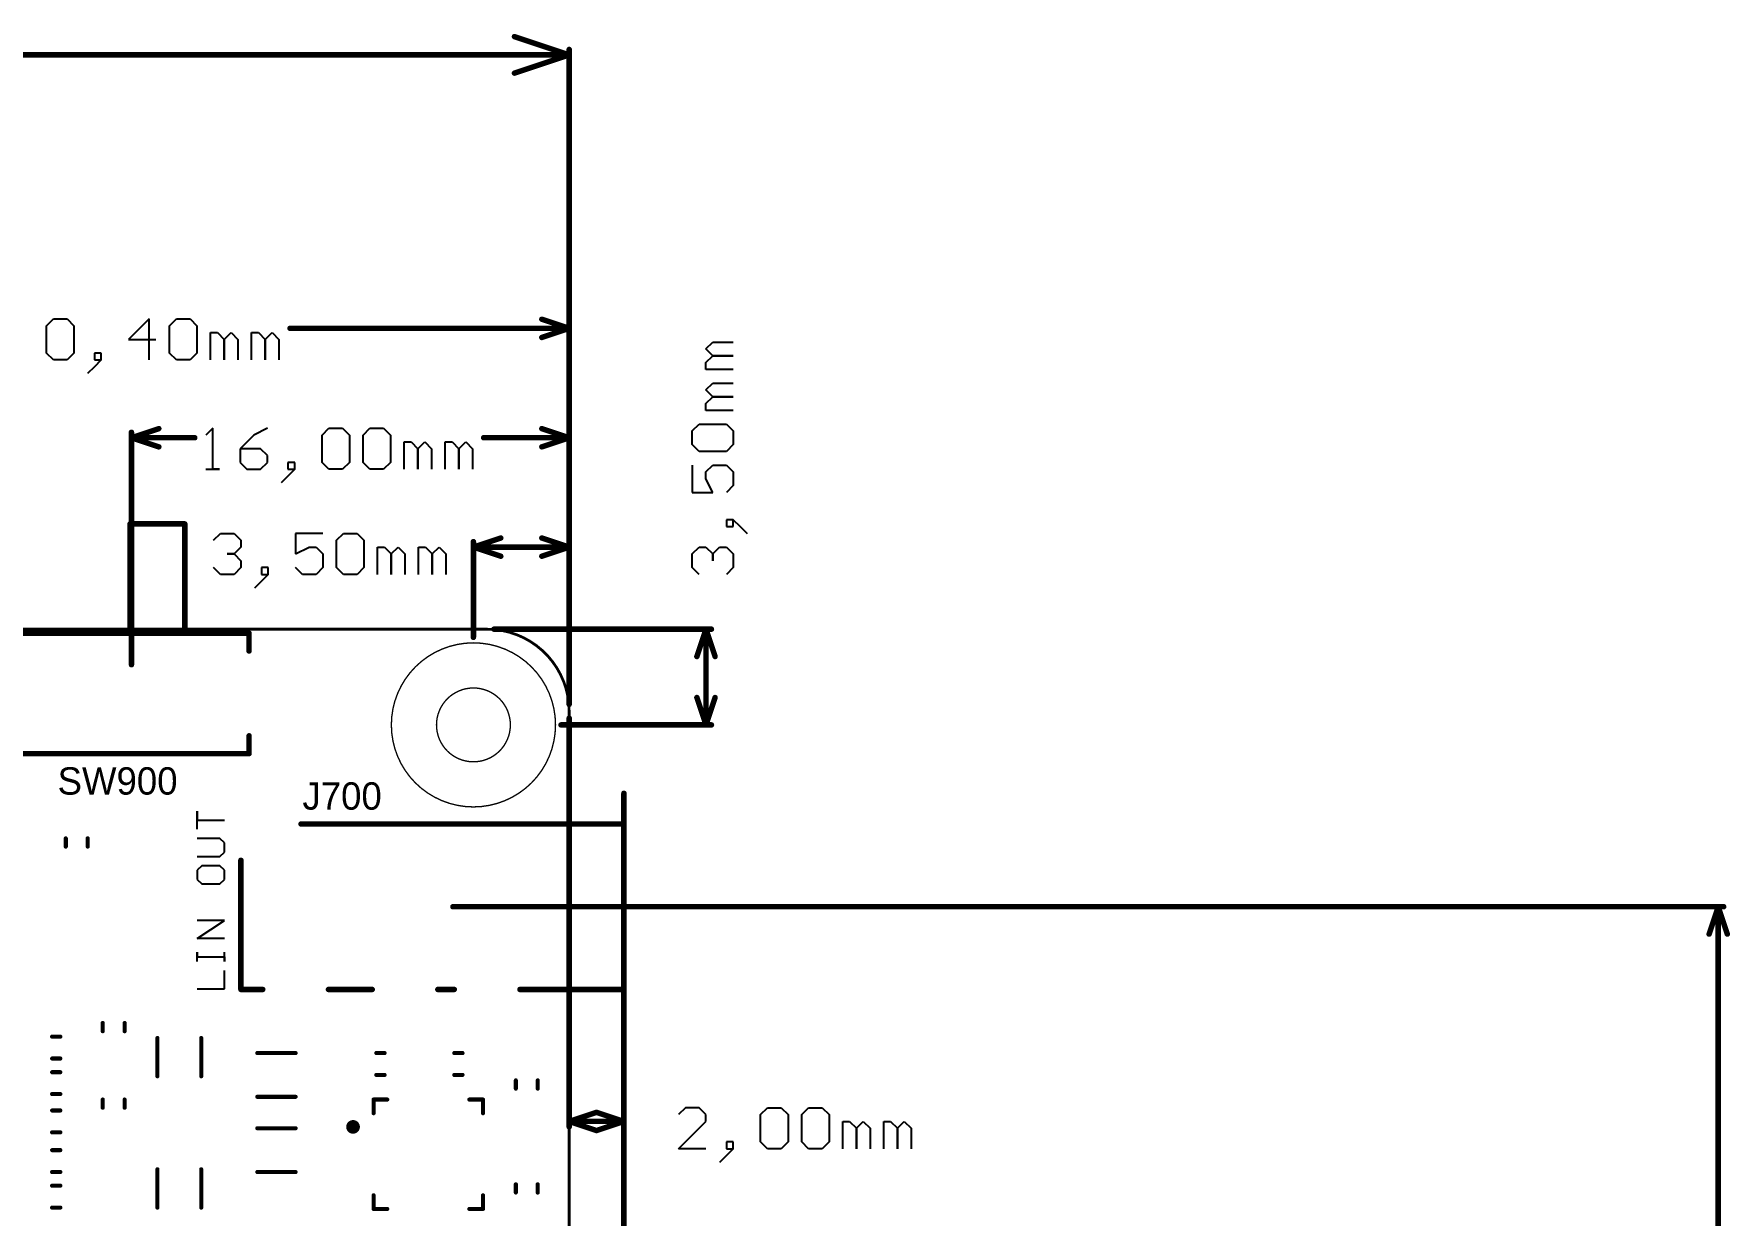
# Model space of a CAD drawing. Extents: x -13 to 144, y -25 to 122.
# Drawn here: x 80.4 to 142.4, y 78.6 to 121.8 of the extents above; entities that cross this region are included whole.
import ezdxf

# ---------------------------------------------------------------- set-up
doc = ezdxf.new("R2010")
doc.units = 0
doc.layers.get('0').update_dxf_attribs({"linetype": 'CONTINUOUS'})
for name, color, linetype in [('MECHANICAL1', 6, 'CONTINUOUS'), ('MECHANICAL10', 56, 'CONTINUOUS'), ('MECHANICAL15', 56, 'CONTINUOUS'), ('TOPOVERLAY', 2, 'CONTINUOUS')]:
    doc.layers.add(name, color=color, linetype=linetype)

# ---------------------------------------------------------------- blocks, each defined once
blk = doc.blocks.new('ICC_QFN20_400X400X80_P50_E')
at = {"layer": 'TOPOVERLAY', "const_width": 0.15}
for points in [[(-2, 1.5), (-2, 2)], [(-1.5, 2), (-2, 2)], [(2, 2), (1.5, 2)], [(2, 1.5), (2, 2)], [(-2, -2), (-2, -1.5)], [(2, -2), (2, -1.5)], [(-1.5, -2), (-2, -2)], [(2, -2), (1.5, -2)]]:
    blk.add_lwpolyline(points, dxfattribs=at)
at = {"layer": 'TOPOVERLAY'}
for points, const_width in [([(-2.038, 2, 1), (-1.963, 2, 1)], 0.075), ([(-2.038, 2, 1), (-1.963, 2, 1)], 0.075), ([(-1.538, 2, 1), (-1.463, 2, 1)], 0.075), ([(1.463, 2, 1), (1.538, 2, 1)], 0.075), ([(1.963, 2, 1), (2.038, 2, 1)], 0.075), ([(1.963, 2, 1), (2.038, 2, 1)], 0.075), ([(-2.038, 1.5, 1), (-1.963, 1.5, 1)], 0.075), ([(1.963, 1.5, 1), (2.038, 1.5, 1)], 0.075), ([(-2.038, -1.5, 1), (-1.963, -1.5, 1)], 0.075), ([(1.963, -1.5, 1), (2.038, -1.5, 1)], 0.075), ([(-2.038, -2, 1), (-1.963, -2, 1)], 0.075), ([(-2.038, -2, 1), (-1.963, -2, 1)], 0.075), ([(-1.538, -2, 1), (-1.463, -2, 1)], 0.075), ([(1.463, -2, 1), (1.538, -2, 1)], 0.075), ([(1.963, -2, 1), (2.038, -2, 1)], 0.075), ([(1.963, -2, 1), (2.038, -2, 1)], 0.075), ([(-0.875, -2.75, 1), (-1.125, -2.75, 1)], 0.25), ([(-1.188, -2.75, 1), (-1.063, -2.75, 1)], 0.125), ([(-0.937, -2.75, 1), (-0.813, -2.75, 1)], 0.125)]:
    blk.add_lwpolyline(points, format="xyb", close=True, dxfattribs=dict(at, const_width=const_width))
blk = doc.blocks.new('RES_0603_R_30')
at = {"layer": 'TOPOVERLAY', "const_width": 0.15}
for points in [[(-0.15, 0.4), (0.15, 0.4)], [(-0.15, -0.4), (0.15, -0.4)]]:
    blk.add_lwpolyline(points, dxfattribs=at)
at = {"layer": 'TOPOVERLAY', "const_width": 0.075}
for points in [[(-0.188, 0.4, 1), (-0.112, 0.4, 1)], [(0.112, 0.4, 1), (0.188, 0.4, 1)], [(-0.188, -0.4, 1), (-0.112, -0.4, 1)], [(0.112, -0.4, 1), (0.188, -0.4, 1)]]:
    blk.add_lwpolyline(points, format="xyb", close=True, dxfattribs=at)
blk = doc.blocks.new('RES_0603_R_32')
at = {"layer": 'TOPOVERLAY', "const_width": 0.15}
for points in [[(-0.15, 0.4), (0.15, 0.4)], [(-0.15, -0.4), (0.15, -0.4)]]:
    blk.add_lwpolyline(points, dxfattribs=at)
at = {"layer": 'TOPOVERLAY', "const_width": 0.075}
for points in [[(-0.188, 0.4, 1), (-0.112, 0.4, 1)], [(0.112, 0.4, 1), (0.188, 0.4, 1)], [(-0.188, -0.4, 1), (-0.112, -0.4, 1)], [(0.112, -0.4, 1), (0.188, -0.4, 1)]]:
    blk.add_lwpolyline(points, format="xyb", close=True, dxfattribs=at)
blk = doc.blocks.new('CON_XKB_PJ_320D_35')
at = {"layer": 'TOPOVERLAY', "const_width": 0.2}
for points in [[(-7, 3.025), (-7, -3.025)], [(-3.2, 3.025), (-7, 3.025)], [(-5, 3.025), (-5, -3.025)], [(-0.2, 3.025), (-0.8, 3.025)], [(3.8, 3.025), (2.2, 3.025)], [(7, 3.025), (6.2, 3.025)], [(7, 3.025), (7, -1.7)], [(4.8, -3.025), (-7, -3.025)]]:
    blk.add_lwpolyline(points, dxfattribs=at)
at = {"layer": 'TOPOVERLAY', "const_width": 0.1}
for points in [[(-7.05, 3.025, 1), (-6.95, 3.025, 1)], [(-7.05, 3.025, 1), (-6.95, 3.025, 1)], [(-5.05, 3.025, 1), (-4.95, 3.025, 1)], [(-3.25, 3.025, 1), (-3.15, 3.025, 1)], [(-0.85, 3.025, 1), (-0.75, 3.025, 1)], [(-0.25, 3.025, 1), (-0.15, 3.025, 1)], [(2.15, 3.025, 1), (2.25, 3.025, 1)], [(3.75, 3.025, 1), (3.85, 3.025, 1)], [(6.15, 3.025, 1), (6.25, 3.025, 1)], [(6.95, 3.025, 1), (7.05, 3.025, 1)], [(6.95, 3.025, 1), (7.05, 3.025, 1)], [(6.95, -1.7, 1), (7.05, -1.7, 1)], [(-7.05, -3.025, 1), (-6.95, -3.025, 1)], [(-7.05, -3.025, 1), (-6.95, -3.025, 1)], [(-5.05, -3.025, 1), (-4.95, -3.025, 1)], [(4.75, -3.025, 1), (4.85, -3.025, 1)]]:
    blk.add_lwpolyline(points, format="xyb", close=True, dxfattribs=at)
blk = doc.blocks.new('CAP_0603_R_36')
at = {"layer": 'TOPOVERLAY', "const_width": 0.15}
for points in [[(0.15, 0.4), (-0.15, 0.4)], [(0.15, -0.4), (-0.15, -0.4)]]:
    blk.add_lwpolyline(points, dxfattribs=at)
at = {"layer": 'TOPOVERLAY', "const_width": 0.075}
for points in [[(-0.188, 0.4, 1), (-0.112, 0.4, 1)], [(0.112, 0.4, 1), (0.188, 0.4, 1)], [(-0.188, -0.4, 1), (-0.112, -0.4, 1)], [(0.112, -0.4, 1), (0.188, -0.4, 1)]]:
    blk.add_lwpolyline(points, format="xyb", close=True, dxfattribs=at)
blk = doc.blocks.new('CAP_0603_R_38')
at = {"layer": 'TOPOVERLAY', "const_width": 0.15}
for points in [[(-0.15, 0.4), (0.15, 0.4)], [(-0.15, -0.4), (0.15, -0.4)]]:
    blk.add_lwpolyline(points, dxfattribs=at)
at = {"layer": 'TOPOVERLAY', "const_width": 0.075}
for points in [[(-0.188, 0.4, 1), (-0.112, 0.4, 1)], [(0.112, 0.4, 1), (0.188, 0.4, 1)], [(-0.188, -0.4, 1), (-0.112, -0.4, 1)], [(0.112, -0.4, 1), (0.188, -0.4, 1)]]:
    blk.add_lwpolyline(points, format="xyb", close=True, dxfattribs=at)
blk = doc.blocks.new('CAP_0603_R_39')
at = {"layer": 'TOPOVERLAY', "const_width": 0.15}
for points in [[(-0.15, 0.4), (0.15, 0.4)], [(-0.15, -0.4), (0.15, -0.4)]]:
    blk.add_lwpolyline(points, dxfattribs=at)
at = {"layer": 'TOPOVERLAY', "const_width": 0.075}
for points in [[(-0.188, 0.4, 1), (-0.112, 0.4, 1)], [(0.112, 0.4, 1), (0.188, 0.4, 1)], [(-0.188, -0.4, 1), (-0.112, -0.4, 1)], [(0.112, -0.4, 1), (0.188, -0.4, 1)]]:
    blk.add_lwpolyline(points, format="xyb", close=True, dxfattribs=at)
blk = doc.blocks.new('CAP_0603_R_40')
at = {"layer": 'TOPOVERLAY', "const_width": 0.15}
for points in [[(-0.15, 0.4), (0.15, 0.4)], [(-0.15, -0.4), (0.15, -0.4)]]:
    blk.add_lwpolyline(points, dxfattribs=at)
at = {"layer": 'TOPOVERLAY', "const_width": 0.075}
for points in [[(-0.188, 0.4, 1), (-0.112, 0.4, 1)], [(0.112, 0.4, 1), (0.188, 0.4, 1)], [(-0.188, -0.4, 1), (-0.112, -0.4, 1)], [(0.112, -0.4, 1), (0.188, -0.4, 1)]]:
    blk.add_lwpolyline(points, format="xyb", close=True, dxfattribs=at)
blk = doc.blocks.new('CAP_1206_R_41')
at = {"layer": 'TOPOVERLAY', "const_width": 0.15}
for points in [[(-0.7, 0.8), (0.7, 0.8)], [(-0.7, -0.8), (0.7, -0.8)]]:
    blk.add_lwpolyline(points, dxfattribs=at)
at = {"layer": 'TOPOVERLAY', "const_width": 0.075}
for points in [[(-0.738, 0.8, 1), (-0.663, 0.8, 1)], [(0.663, 0.8, 1), (0.738, 0.8, 1)], [(-0.738, -0.8, 1), (-0.663, -0.8, 1)], [(0.663, -0.8, 1), (0.738, -0.8, 1)]]:
    blk.add_lwpolyline(points, format="xyb", close=True, dxfattribs=at)
blk = doc.blocks.new('CAP_1206_R_42')
at = {"layer": 'TOPOVERLAY', "const_width": 0.15}
for points in [[(-0.7, 0.8), (0.7, 0.8)], [(-0.7, -0.8), (0.7, -0.8)]]:
    blk.add_lwpolyline(points, dxfattribs=at)
at = {"layer": 'TOPOVERLAY', "const_width": 0.075}
for points in [[(-0.738, 0.8, 1), (-0.663, 0.8, 1)], [(0.663, 0.8, 1), (0.738, 0.8, 1)], [(-0.738, -0.8, 1), (-0.663, -0.8, 1)], [(0.663, -0.8, 1), (0.738, -0.8, 1)]]:
    blk.add_lwpolyline(points, format="xyb", close=True, dxfattribs=at)
blk = doc.blocks.new('CAP_1206_R_43')
at = {"layer": 'TOPOVERLAY', "const_width": 0.15}
for points in [[(0.7, 0.8), (-0.7, 0.8)], [(0.7, -0.8), (-0.7, -0.8)]]:
    blk.add_lwpolyline(points, dxfattribs=at)
at = {"layer": 'TOPOVERLAY', "const_width": 0.075}
for points in [[(-0.738, 0.8, 1), (-0.663, 0.8, 1)], [(0.663, 0.8, 1), (0.738, 0.8, 1)], [(-0.738, -0.8, 1), (-0.663, -0.8, 1)], [(0.663, -0.8, 1), (0.738, -0.8, 1)]]:
    blk.add_lwpolyline(points, format="xyb", close=True, dxfattribs=at)
blk = doc.blocks.new('CAP_1206_R_44')
at = {"layer": 'TOPOVERLAY', "const_width": 0.15}
for points in [[(0.7, 0.8), (-0.7, 0.8)], [(0.7, -0.8), (-0.7, -0.8)]]:
    blk.add_lwpolyline(points, dxfattribs=at)
at = {"layer": 'TOPOVERLAY', "const_width": 0.075}
for points in [[(-0.738, 0.8, 1), (-0.663, 0.8, 1)], [(0.663, 0.8, 1), (0.738, 0.8, 1)], [(-0.738, -0.8, 1), (-0.663, -0.8, 1)], [(0.663, -0.8, 1), (0.738, -0.8, 1)]]:
    blk.add_lwpolyline(points, format="xyb", close=True, dxfattribs=at)
blk = doc.blocks.new('CAP_0603_R_48')
at = {"layer": 'TOPOVERLAY', "const_width": 0.15}
for points in [[(0.15, 0.4), (-0.15, 0.4)], [(0.15, -0.4), (-0.15, -0.4)]]:
    blk.add_lwpolyline(points, dxfattribs=at)
at = {"layer": 'TOPOVERLAY', "const_width": 0.075}
for points in [[(-0.188, 0.4, 1), (-0.112, 0.4, 1)], [(0.112, 0.4, 1), (0.188, 0.4, 1)], [(-0.188, -0.4, 1), (-0.112, -0.4, 1)], [(0.112, -0.4, 1), (0.188, -0.4, 1)]]:
    blk.add_lwpolyline(points, format="xyb", close=True, dxfattribs=at)
blk = doc.blocks.new('CAP_0603_R_49')
at = {"layer": 'TOPOVERLAY', "const_width": 0.15}
for points in [[(0.15, 0.4), (-0.15, 0.4)], [(0.15, -0.4), (-0.15, -0.4)]]:
    blk.add_lwpolyline(points, dxfattribs=at)
at = {"layer": 'TOPOVERLAY', "const_width": 0.075}
for points in [[(-0.188, 0.4, 1), (-0.112, 0.4, 1)], [(0.112, 0.4, 1), (0.188, 0.4, 1)], [(-0.188, -0.4, 1), (-0.112, -0.4, 1)], [(0.112, -0.4, 1), (0.188, -0.4, 1)]]:
    blk.add_lwpolyline(points, format="xyb", close=True, dxfattribs=at)
blk = doc.blocks.new('CAP_0603_R_50')
at = {"layer": 'TOPOVERLAY', "const_width": 0.15}
for points in [[(0.15, 0.4), (-0.15, 0.4)], [(0.15, -0.4), (-0.15, -0.4)]]:
    blk.add_lwpolyline(points, dxfattribs=at)
at = {"layer": 'TOPOVERLAY', "const_width": 0.075}
for points in [[(-0.188, 0.4, 1), (-0.112, 0.4, 1)], [(0.112, 0.4, 1), (0.188, 0.4, 1)], [(-0.188, -0.4, 1), (-0.112, -0.4, 1)], [(0.112, -0.4, 1), (0.188, -0.4, 1)]]:
    blk.add_lwpolyline(points, format="xyb", close=True, dxfattribs=at)
blk = doc.blocks.new('CAP_0603_R_55')
at = {"layer": 'TOPOVERLAY', "const_width": 0.15}
for points in [[(0.15, 0.4), (-0.15, 0.4)], [(0.15, -0.4), (-0.15, -0.4)]]:
    blk.add_lwpolyline(points, dxfattribs=at)
at = {"layer": 'TOPOVERLAY', "const_width": 0.075}
for points in [[(-0.188, 0.4, 1), (-0.112, 0.4, 1)], [(0.112, 0.4, 1), (0.188, 0.4, 1)], [(-0.188, -0.4, 1), (-0.112, -0.4, 1)], [(0.112, -0.4, 1), (0.188, -0.4, 1)]]:
    blk.add_lwpolyline(points, format="xyb", close=True, dxfattribs=at)
blk = doc.blocks.new('CAP_0603_R_56')
at = {"layer": 'TOPOVERLAY', "const_width": 0.15}
for points in [[(-0.15, 0.4), (0.15, 0.4)], [(-0.15, -0.4), (0.15, -0.4)]]:
    blk.add_lwpolyline(points, dxfattribs=at)
at = {"layer": 'TOPOVERLAY', "const_width": 0.075}
for points in [[(-0.188, 0.4, 1), (-0.112, 0.4, 1)], [(0.112, 0.4, 1), (0.188, 0.4, 1)], [(-0.188, -0.4, 1), (-0.112, -0.4, 1)], [(0.112, -0.4, 1), (0.188, -0.4, 1)]]:
    blk.add_lwpolyline(points, format="xyb", close=True, dxfattribs=at)
blk = doc.blocks.new('RES_0603_R_201')
at = {"layer": 'TOPOVERLAY', "const_width": 0.15}
for points in [[(-0.15, 0.4), (0.15, 0.4)], [(-0.15, -0.4), (0.15, -0.4)]]:
    blk.add_lwpolyline(points, dxfattribs=at)
at = {"layer": 'TOPOVERLAY', "const_width": 0.075}
for points in [[(-0.188, 0.4, 1), (-0.112, 0.4, 1)], [(0.112, 0.4, 1), (0.188, 0.4, 1)], [(-0.188, -0.4, 1), (-0.112, -0.4, 1)], [(0.112, -0.4, 1), (0.188, -0.4, 1)]]:
    blk.add_lwpolyline(points, format="xyb", close=True, dxfattribs=at)
blk = doc.blocks.new('SWI_CKS_OS102011MA1Q_258')
at = {"layer": 'TOPOVERLAY', "const_width": 0.2}
for points in [[(4.3, 2.2), (-4.3, 2.2)], [(-4.3, 2.2), (-4.3, 1.55)], [(4.3, 2.2), (4.3, 1.55)], [(-4.3, -1.55), (-4.3, -2.2)], [(4.3, -1.55), (4.3, -2.2)], [(4.3, -2.2), (-4.3, -2.2)], [(-1.95, -2.2), (-1.95, -6.2)], [(0.05, -2.2), (0.05, -6.2)], [(0.05, -6.2), (-1.95, -6.2)]]:
    blk.add_lwpolyline(points, dxfattribs=at)
at = {"layer": 'TOPOVERLAY', "const_width": 0.1}
for points in [[(-4.35, 2.2, 1), (-4.25, 2.2, 1)], [(-4.35, 2.2, 1), (-4.25, 2.2, 1)], [(4.25, 2.2, 1), (4.35, 2.2, 1)], [(4.25, 2.2, 1), (4.35, 2.2, 1)], [(-4.35, 1.55, 1), (-4.25, 1.55, 1)], [(4.25, 1.55, 1), (4.35, 1.55, 1)], [(-4.35, -1.55, 1), (-4.25, -1.55, 1)], [(4.25, -1.55, 1), (4.35, -1.55, 1)], [(-4.35, -2.2, 1), (-4.25, -2.2, 1)], [(-4.35, -2.2, 1), (-4.25, -2.2, 1)], [(-2, -2.2, 1), (-1.9, -2.2, 1)], [(0, -2.2, 1), (0.1, -2.2, 1)], [(4.25, -2.2, 1), (4.35, -2.2, 1)], [(4.25, -2.2, 1), (4.35, -2.2, 1)], [(-2, -6.2, 1), (-1.9, -6.2, 1)], [(-2, -6.2, 1), (-1.9, -6.2, 1)], [(0, -6.2, 1), (0.1, -6.2, 1)], [(0, -6.2, 1), (0.1, -6.2, 1)]]:
    blk.add_lwpolyline(points, format="xyb", close=True, dxfattribs=at)

msp = doc.modelspace()

# ---------------------------------------------------------------- linework, layer by layer
at = {"layer": 'MECHANICAL1', "const_width": 0.1}
for points in [[(3, 100), (97, 100)], [(100, 3), (100, 97)]]:
    msp.add_lwpolyline(points, dxfattribs=at)
at = {"layer": 'MECHANICAL1', "const_width": 0.05}
for points in [[(96.975, 100, 1), (97.025, 100, 1)], [(96.975, 100, 1), (97.025, 100, 1)], [(99.975, 97, 1), (100.025, 97, 1)], [(99.975, 97, 1), (100.025, 97, 1)]]:
    msp.add_lwpolyline(points, format="xyb", close=True, dxfattribs=at)
at = {"layer": 'MECHANICAL1', "const_width": 0.1}
msp.add_lwpolyline([(97, 100, -0.414214), (100, 97)], format="xyb", dxfattribs=at)
at = {"layer": 'MECHANICAL10', "const_width": 0.2}
for points in [[(98, 121.667), (100, 121)], [(57.498, 121), (100, 121)], [(98, 120.333), (100, 121)], [(100, 97.25), (100, 121.2)]]:
    msp.add_lwpolyline(points, dxfattribs=at)
at = {"layer": 'MECHANICAL10', "const_width": 0.1}
for points in [[(97.95, 121.667, 1), (98.05, 121.667, 1)], [(99.95, 121.2, 1), (100.05, 121.2, 1)], [(99.95, 121, 1), (100.05, 121, 1)], [(99.95, 121, 1), (100.05, 121, 1)], [(99.95, 121, 1), (100.05, 121, 1)], [(97.95, 120.333, 1), (98.05, 120.333, 1)], [(99.95, 97.25, 1), (100.05, 97.25, 1)]]:
    msp.add_lwpolyline(points, format="xyb", close=True, dxfattribs=at)
at = {"layer": 'MECHANICAL15'}
for p, q in [((80.895, 111.098), (81.145, 111.347)), ((80.895, 110.098), (80.895, 111.098)), ((81.145, 111.347), (81.644, 111.347)), ((81.644, 111.347), (81.894, 111.098)), ((81.894, 111.098), (81.894, 110.098)), ((84.644, 111.347), (83.894, 110.598)), ((84.644, 109.848), (84.644, 111.347)), ((85.393, 111.098), (85.643, 111.347)), ((85.393, 110.098), (85.393, 111.098)), ((85.643, 111.347), (86.143, 111.347)), ((86.143, 111.347), (86.393, 111.098)), ((86.393, 111.098), (86.393, 110.098)), ((83.894, 110.598), (84.893, 110.598)), ((86.893, 109.848), (86.893, 110.848)), ((86.893, 110.848), (87.143, 110.848)), ((87.143, 110.848), (87.393, 110.598)), ((87.393, 110.598), (87.643, 110.848)), ((87.393, 110.598), (87.393, 109.848)), ((87.393, 109.848), (87.393, 110.598)), ((87.643, 110.848), (87.892, 110.598)), ((87.892, 110.598), (87.892, 109.848)), ((88.392, 109.848), (88.392, 110.848)), ((88.392, 110.848), (88.642, 110.848)), ((88.642, 110.848), (88.892, 110.598)), ((88.892, 110.598), (89.142, 110.848)), ((88.892, 110.598), (88.892, 109.848)), ((88.892, 109.848), (88.892, 110.598)), ((89.142, 110.848), (89.392, 110.598)), ((89.392, 110.598), (89.392, 109.848)), ((105, 110.247), (105.25, 110.497)), ((105.25, 110.497), (106, 110.497)), ((81.145, 109.848), (80.895, 110.098)), ((81.644, 109.848), (81.145, 109.848)), ((81.894, 110.098), (81.644, 109.848)), ((82.894, 110.098), (82.644, 110.098)), ((82.644, 110.098), (82.644, 109.848)), ((82.644, 109.598), (82.894, 109.848)), ((82.644, 109.848), (82.894, 109.848)), ((82.894, 109.848), (82.644, 109.598)), ((82.894, 109.848), (82.894, 110.098)), ((85.643, 109.848), (85.393, 110.098)), ((86.143, 109.848), (85.643, 109.848)), ((86.393, 110.098), (86.143, 109.848)), ((105.25, 109.997), (105, 110.247)), ((105, 109.747), (105.25, 109.997)), ((105, 109.498), (105, 109.747)), ((105.25, 109.997), (106, 109.997)), ((106, 109.997), (105.25, 109.997)), ((82.644, 109.598), (82.394, 109.348)), ((106, 109.498), (105, 109.498)), ((105, 108.748), (105.25, 108.998)), ((105.25, 108.498), (105, 108.748)), ((105, 108.248), (105.25, 108.498)), ((105.25, 108.998), (106, 108.998)), ((105.25, 108.498), (106, 108.498)), ((106, 108.498), (105.25, 108.498)), ((105, 107.998), (105, 108.248)), ((106, 107.998), (105, 107.998)), ((86.97, 107.347), (86.72, 107.098)), ((86.97, 105.848), (86.97, 107.347)), ((88.969, 107.347), (88.47, 107.098)), ((90.969, 107.098), (91.219, 107.347)), ((91.219, 107.347), (91.719, 107.347)), ((91.719, 107.347), (91.968, 107.098)), ((92.468, 107.098), (92.718, 107.347)), ((92.718, 107.347), (93.218, 107.347)), ((93.218, 107.347), (93.468, 107.098)), ((104.5, 107.248), (104.75, 107.498)), ((104.75, 107.498), (105.75, 107.498)), ((105.75, 107.498), (106, 107.248)), ((88.47, 107.098), (87.97, 106.598)), ((90.969, 106.098), (90.969, 107.098)), ((91.968, 107.098), (91.968, 106.098)), ((92.468, 106.098), (92.468, 107.098)), ((93.468, 107.098), (93.468, 106.098)), ((93.968, 105.848), (93.968, 106.848)), ((93.968, 106.848), (94.218, 106.848)), ((94.218, 106.848), (94.468, 106.598)), ((94.468, 106.598), (94.718, 106.848)), ((94.718, 106.848), (94.968, 106.598)), ((95.467, 105.848), (95.467, 106.848)), ((95.467, 106.848), (95.717, 106.848)), ((95.717, 106.848), (95.967, 106.598)), ((95.967, 106.598), (96.217, 106.848)), ((96.217, 106.848), (96.467, 106.598)), ((104.5, 106.748), (104.5, 107.248)), ((104.75, 106.499), (104.5, 106.748)), ((106, 106.748), (105.75, 106.499)), ((106, 107.248), (106, 106.748)), ((87.97, 106.598), (87.97, 106.098)), ((88.72, 106.598), (87.97, 106.598)), ((87.97, 106.098), (88.22, 105.848)), ((88.969, 106.348), (88.72, 106.598)), ((88.72, 105.848), (88.969, 106.098)), ((88.969, 106.098), (88.969, 106.348)), ((89.969, 106.098), (89.719, 106.098)), ((89.719, 106.098), (89.719, 105.848)), ((89.969, 105.848), (89.969, 106.098)), ((91.219, 105.848), (90.969, 106.098)), ((91.968, 106.098), (91.719, 105.848)), ((92.718, 105.848), (92.468, 106.098)), ((93.468, 106.098), (93.218, 105.848)), ((94.468, 106.598), (94.468, 105.848)), ((94.468, 105.848), (94.468, 106.598)), ((94.968, 106.598), (94.968, 105.848)), ((95.967, 106.598), (95.967, 105.848)), ((95.967, 105.848), (95.967, 106.598)), ((96.467, 106.598), (96.467, 105.848)), ((105.75, 106.499), (104.75, 106.499)), ((86.72, 105.848), (87.22, 105.848)), ((87.22, 105.848), (86.97, 105.848)), ((88.22, 105.848), (88.72, 105.848)), ((89.719, 105.598), (89.469, 105.348)), ((89.719, 105.598), (89.969, 105.848)), ((89.719, 105.848), (89.969, 105.848)), ((89.969, 105.848), (89.719, 105.598)), ((91.719, 105.848), (91.219, 105.848)), ((93.218, 105.848), (92.718, 105.848)), ((104.5, 105.999), (104.5, 104.999)), ((105, 105.749), (105.25, 105.999)), ((105, 105.499), (105, 105.749)), ((105.25, 104.999), (105, 105.499)), ((105.25, 105.999), (105.75, 105.999)), ((105.75, 105.999), (106, 105.749)), ((106, 105.749), (106, 105.249)), ((104.5, 104.999), (105.25, 104.999)), ((106, 105.249), (105.75, 104.999)), ((106, 103.999), (105.75, 103.999)), ((105.75, 103.999), (105.75, 103.749)), ((105.75, 103.749), (106, 103.749)), ((106.25, 103.749), (106, 103.999)), ((106, 103.749), (106, 103.999)), ((106, 103.999), (106.25, 103.749)), ((106.25, 103.749), (106.5, 103.5)), ((87, 103.25), (87.25, 103.5)), ((87.25, 103.5), (87.75, 103.5)), ((87.75, 103.5), (88, 103.25)), ((88, 103), (87.75, 102.75)), ((88, 103.25), (88, 103)), ((90.999, 103.5), (89.999, 103.5)), ((89.999, 103.5), (89.999, 102.75)), ((89.999, 102.75), (90.499, 103)), ((90.499, 103), (90.749, 103)), ((90.749, 103), (90.999, 102.75)), ((91.499, 103.25), (91.748, 103.5)), ((91.499, 102.25), (91.499, 103.25)), ((91.748, 103.5), (92.248, 103.5)), ((92.248, 103.5), (92.498, 103.25)), ((92.498, 103.25), (92.498, 102.25)), ((92.998, 102), (92.998, 103)), ((92.998, 103), (93.248, 103)), ((93.248, 103), (93.498, 102.75)), ((93.498, 102.75), (93.748, 103)), ((93.748, 103), (93.998, 102.75)), ((94.498, 102), (94.498, 103)), ((94.498, 103), (94.747, 103)), ((94.747, 103), (94.997, 102.75)), ((94.997, 102.75), (95.247, 103)), ((95.247, 103), (95.497, 102.75)), ((104.5, 102.75), (104.75, 103)), ((104.75, 103), (105, 103)), ((105, 103), (105.25, 102.75)), ((105.25, 102.75), (105.5, 103)), ((105.5, 103), (105.75, 103)), ((105.75, 103), (106, 102.75)), ((87.75, 102.75), (87.5, 102.75)), ((87.5, 102.75), (87.75, 102.75)), ((87.75, 102.75), (88, 102.5)), ((88, 102.5), (88, 102.25)), ((90.999, 102.75), (90.999, 102.25)), ((93.498, 102.75), (93.498, 102)), ((93.498, 102), (93.498, 102.75)), ((93.998, 102.75), (93.998, 102)), ((94.997, 102.75), (94.997, 102)), ((94.997, 102), (94.997, 102.75)), ((95.497, 102.75), (95.497, 102)), ((104.5, 102.25), (104.5, 102.75)), ((105.25, 102.75), (105.25, 102.5)), ((105.25, 102.5), (105.25, 102.75)), ((106, 102.75), (106, 102.25)), ((87.25, 102), (87, 102.25)), ((87.75, 102), (87.25, 102)), ((88, 102.25), (87.75, 102)), ((88.749, 101.75), (88.5, 101.5)), ((88.999, 102.25), (88.749, 102.25)), ((88.749, 102.25), (88.749, 102)), ((88.749, 101.75), (88.999, 102)), ((88.749, 102), (88.999, 102)), ((88.999, 102), (88.749, 101.75)), ((88.999, 102), (88.999, 102.25)), ((90.249, 102), (89.999, 102.25)), ((90.749, 102), (90.249, 102)), ((90.999, 102.25), (90.749, 102)), ((91.748, 102), (91.499, 102.25)), ((92.248, 102), (91.748, 102)), ((92.498, 102.25), (92.248, 102)), ((104.75, 102), (104.5, 102.25)), ((106, 102.25), (105.75, 102))]:
    msp.add_line(p, q, dxfattribs=at)
at = {"layer": 'MECHANICAL15', "const_width": 0.2}
for points in [[(89.798, 111), (100, 111)], [(99, 111.333), (100, 111)], [(99, 110.667), (100, 111)], [(100, 97.25), (100, 111.2)], [(84, 107), (85, 107.333)], [(84, 98.7), (84, 107.2)], [(99, 107.333), (100, 107)], [(100, 97.25), (100, 107.2)], [(84, 107), (86.314, 107)], [(84, 107), (85, 106.667)], [(96.873, 107), (100, 107)], [(99, 106.667), (100, 107)], [(96.5, 103), (97.5, 103.333)], [(96.5, 99.7), (96.5, 103.2)], [(96.5, 103), (98.25, 103)], [(96.5, 103), (97.5, 102.667)], [(98.25, 103), (100, 103)], [(99, 103.333), (100, 103)], [(99, 102.667), (100, 103)], [(100, 97.25), (100, 103.2)], [(97.25, 100), (105.2, 100)], [(104.667, 99), (105, 100)], [(105, 98.25), (105, 100)], [(105, 100), (105.333, 99)], [(105, 96.5), (105, 98.25)], [(104.667, 97.5), (105, 96.5)], [(105, 96.5), (105.333, 97.5)], [(99.7, 96.5), (105.2, 96.5)], [(95.75, 89.85), (142.2, 89.85)], [(141.667, 88.85), (142, 89.85)], [(142, 49.923), (142, 89.85)], [(142, 89.85), (142.333, 88.85)]]:
    msp.add_lwpolyline(points, dxfattribs=at)
at = {"layer": 'MECHANICAL15'}
for points, const_width in [([(89.748, 111, 1), (89.848, 111, 1)], 0.1), ([(98.95, 111.333, 1), (99.05, 111.333, 1)], 0.1), ([(99.95, 111.2, 1), (100.05, 111.2, 1)], 0.1), ([(99.95, 111, 1), (100.05, 111, 1)], 0.1), ([(99.95, 111, 1), (100.05, 111, 1)], 0.1), ([(99.95, 111, 1), (100.05, 111, 1)], 0.1), ([(98.95, 110.667, 1), (99.05, 110.667, 1)], 0.1), ([(83.95, 107.2, 1), (84.05, 107.2, 1)], 0.1), ([(84.95, 107.333, 1), (85.05, 107.333, 1)], 0.1), ([(98.95, 107.333, 1), (99.05, 107.333, 1)], 0.1), ([(99.95, 107.2, 1), (100.05, 107.2, 1)], 0.1), ([(83.95, 107, 1), (84.05, 107, 1)], 0.1), ([(83.95, 107, 1), (84.05, 107, 1)], 0.1), ([(83.95, 107, 1), (84.05, 107, 1)], 0.1), ([(84.95, 106.667, 1), (85.05, 106.667, 1)], 0.1), ([(86.264, 107, 1), (86.364, 107, 1)], 0.1), ([(96.823, 107, 1), (96.923, 107, 1)], 0.1), ([(98.95, 106.667, 1), (99.05, 106.667, 1)], 0.1), ([(99.95, 107, 1), (100.05, 107, 1)], 0.1), ([(99.95, 107, 1), (100.05, 107, 1)], 0.1), ([(99.95, 107, 1), (100.05, 107, 1)], 0.1), ([(96.45, 103.2, 1), (96.55, 103.2, 1)], 0.1), ([(96.45, 103, 1), (96.55, 103, 1)], 0.1), ([(96.45, 103, 1), (96.55, 103, 1)], 0.1), ([(96.45, 103, 1), (96.55, 103, 1)], 0.1), ([(97.45, 103.333, 1), (97.55, 103.333, 1)], 0.1), ([(98.2, 103, 1), (98.3, 103, 1)], 0.1), ([(98.2, 103, 1), (98.3, 103, 1)], 0.1), ([(98.95, 103.333, 1), (99.05, 103.333, 1)], 0.1), ([(99.95, 103.2, 1), (100.05, 103.2, 1)], 0.1), ([(99.95, 103, 1), (100.05, 103, 1)], 0.1), ([(99.95, 103, 1), (100.05, 103, 1)], 0.1), ([(99.95, 103, 1), (100.05, 103, 1)], 0.1), ([(97.45, 102.667, 1), (97.55, 102.667, 1)], 0.1), ([(98.95, 102.667, 1), (99.05, 102.667, 1)], 0.1), ([(97.2, 100, 1), (97.3, 100, 1)], 0.1), ([(104.95, 100, 1), (105.05, 100, 1)], 0.1), ([(104.95, 100, 1), (105.05, 100, 1)], 0.1), ([(104.95, 100, 1), (105.05, 100, 1)], 0.1), ([(105.15, 100, 1), (105.25, 100, 1)], 0.1), ([(99.5, 96.5, 1), (93.5, 96.5, 1)], 0.05), ([(96.45, 99.7, 1), (96.55, 99.7, 1)], 0.1), ([(83.95, 98.7, 1), (84.05, 98.7, 1)], 0.1), ([(104.617, 99, 1), (104.717, 99, 1)], 0.1), ([(105.283, 99, 1), (105.383, 99, 1)], 0.1), ([(104.95, 98.25, 1), (105.05, 98.25, 1)], 0.1), ([(104.95, 98.25, 1), (105.05, 98.25, 1)], 0.1), ([(97.85, 96.5, 1), (95.15, 96.5, 1)], 0.05), ([(99.95, 97.25, 1), (100.05, 97.25, 1)], 0.1), ([(99.95, 97.25, 1), (100.05, 97.25, 1)], 0.1), ([(99.95, 97.25, 1), (100.05, 97.25, 1)], 0.1), ([(104.617, 97.5, 1), (104.717, 97.5, 1)], 0.1), ([(105.283, 97.5, 1), (105.383, 97.5, 1)], 0.1), ([(93.488, 96.5, 1), (93.513, 96.5, 1)], 0.025), ([(95.138, 96.5, 1), (95.162, 96.5, 1)], 0.025), ([(97.838, 96.5, 1), (97.862, 96.5, 1)], 0.025), ([(99.487, 96.5, 1), (99.512, 96.5, 1)], 0.025), ([(99.65, 96.5, 1), (99.75, 96.5, 1)], 0.1), ([(104.95, 96.5, 1), (105.05, 96.5, 1)], 0.1), ([(104.95, 96.5, 1), (105.05, 96.5, 1)], 0.1), ([(104.95, 96.5, 1), (105.05, 96.5, 1)], 0.1), ([(105.15, 96.5, 1), (105.25, 96.5, 1)], 0.1), ([(95.7, 89.85, 1), (95.8, 89.85, 1)], 0.1), ([(141.95, 89.85, 1), (142.05, 89.85, 1)], 0.1), ([(141.95, 89.85, 1), (142.05, 89.85, 1)], 0.1), ([(141.95, 89.85, 1), (142.05, 89.85, 1)], 0.1), ([(142.15, 89.85, 1), (142.25, 89.85, 1)], 0.1), ([(141.617, 88.85, 1), (141.717, 88.85, 1)], 0.1), ([(142.283, 88.85, 1), (142.383, 88.85, 1)], 0.1)]:
    msp.add_lwpolyline(points, format="xyb", close=True, dxfattribs=dict(at, const_width=const_width))
at = {"layer": 'TOPOVERLAY'}
for p, q in [((86.4, 92.683), (86.4, 93.349)), ((86.4, 93.349), (86.4, 93.016)), ((86.4, 93.016), (87.4, 93.016)), ((87.233, 92.349), (86.4, 92.349)), ((87.4, 92.183), (87.233, 92.349)), ((87.233, 91.683), (87.4, 91.849)), ((87.4, 91.849), (87.4, 92.183)), ((86.4, 91.683), (87.233, 91.683)), ((86.567, 91.35), (86.4, 91.183)), ((86.4, 91.183), (86.4, 90.85)), ((87.233, 91.35), (86.567, 91.35)), ((87.4, 91.183), (87.233, 91.35)), ((87.4, 90.85), (87.4, 91.183)), ((86.4, 90.85), (86.567, 90.683)), ((86.567, 90.683), (87.233, 90.683)), ((87.233, 90.683), (87.4, 90.85)), ((86.4, 88.684), (87.4, 89.35)), ((87.4, 89.35), (86.4, 89.35)), ((87.4, 88.684), (86.4, 88.684)), ((86.4, 87.851), (86.4, 88.184)), ((86.4, 88.184), (86.4, 88.017)), ((87.4, 87.851), (87.4, 88.184)), ((86.4, 88.017), (87.4, 88.017)), ((87.4, 88.017), (87.4, 87.851)), ((87.4, 86.851), (87.4, 87.517)), ((86.4, 86.851), (87.4, 86.851)), ((104.25, 82.5), (104, 82.25)), ((104.75, 82.5), (104.25, 82.5)), ((105, 82.25), (104.75, 82.5)), ((106.999, 82.25), (107.249, 82.5)), ((107.249, 82.5), (107.749, 82.5)), ((107.749, 82.5), (107.999, 82.25)), ((108.499, 82.25), (108.748, 82.5)), ((108.748, 82.5), (109.248, 82.5)), ((109.248, 82.5), (109.498, 82.25)), ((104, 81), (105, 82)), ((105, 82), (105, 82.25)), ((106.999, 81.25), (106.999, 82.25)), ((107.999, 82.25), (107.999, 81.25)), ((108.499, 81.25), (108.499, 82.25)), ((109.498, 82.25), (109.498, 81.25)), ((109.998, 81), (109.998, 82)), ((109.998, 82), (110.248, 82)), ((110.248, 82), (110.498, 81.75)), ((110.498, 81.75), (110.748, 82)), ((110.748, 82), (110.998, 81.75)), ((111.498, 81), (111.498, 82)), ((111.498, 82), (111.747, 82)), ((111.747, 82), (111.997, 81.75)), ((111.997, 81.75), (112.247, 82)), ((112.247, 82), (112.497, 81.75)), ((105.999, 81.25), (105.749, 81.25)), ((105.749, 81.25), (105.749, 81)), ((105.999, 81), (105.999, 81.25)), ((107.249, 81), (106.999, 81.25)), ((107.999, 81.25), (107.749, 81)), ((108.748, 81), (108.499, 81.25)), ((109.498, 81.25), (109.248, 81)), ((110.498, 81.75), (110.498, 81)), ((110.498, 81), (110.498, 81.75)), ((110.998, 81.75), (110.998, 81)), ((111.997, 81.75), (111.997, 81)), ((111.997, 81), (111.997, 81.75)), ((112.497, 81.75), (112.497, 81)), ((105, 81), (104, 81)), ((105.749, 80.75), (105.5, 80.5)), ((105.749, 80.75), (105.999, 81)), ((105.749, 81), (105.999, 81)), ((105.999, 81), (105.749, 80.75)), ((107.749, 81), (107.249, 81)), ((109.248, 81), (108.748, 81))]:
    msp.add_line(p, q, dxfattribs=at)
at = {"layer": 'TOPOVERLAY', "const_width": 0.2}
for points in [[(100, 81.8), (100, 96.75)], [(102, 71), (102, 94)], [(102, 81.8), (102, 93.7)], [(100, 82), (101, 82.333)], [(100, 82), (101, 82)], [(100, 82), (101, 81.667)], [(101, 82.333), (102, 82)], [(101, 82), (102, 82)], [(101, 81.667), (102, 82)]]:
    msp.add_lwpolyline(points, dxfattribs=at)
at = {"layer": 'TOPOVERLAY', "const_width": 0.1}
for points in [[(99.95, 96.75, 1), (100.05, 96.75, 1)], [(101.95, 94, 1), (102.05, 94, 1)], [(101.95, 93.7, 1), (102.05, 93.7, 1)], [(99.95, 82, 1), (100.05, 82, 1)], [(99.95, 82, 1), (100.05, 82, 1)], [(99.95, 82, 1), (100.05, 82, 1)], [(99.95, 81.8, 1), (100.05, 81.8, 1)], [(100.95, 82.333, 1), (101.05, 82.333, 1)], [(100.95, 82.333, 1), (101.05, 82.333, 1)], [(100.95, 82, 1), (101.05, 82, 1)], [(100.95, 82, 1), (101.05, 82, 1)], [(101.95, 82, 1), (102.05, 82, 1)], [(101.95, 82, 1), (102.05, 82, 1)], [(101.95, 82, 1), (102.05, 82, 1)], [(101.95, 81.8, 1), (102.05, 81.8, 1)], [(100.95, 81.667, 1), (101.05, 81.667, 1)], [(100.95, 81.667, 1), (101.05, 81.667, 1)]]:
    msp.add_lwpolyline(points, format="xyb", close=True, dxfattribs=at)

# ---------------------------------------------------------------- block references
for name, p, rotation in [('SWI_CKS_OS102011MA1Q_258', (84, 97.65), 180), ('RES_0603_R_201', (82, 92.2), 90), ('CON_XKB_PJ_320D_35', (95, 89.85), 180), ('CAP_0603_R_55', (83.35, 85.45), 270), ('RES_0603_R_30', (81.25, 84.7), 360), ('CAP_1206_R_44', (85.75, 84.35), 270), ('CAP_1206_R_43', (89.3, 83.7), 180), ('CAP_0603_R_39', (93.1, 84.1), 360), ('CAP_0603_R_40', (95.95, 84.1), 360), ('RES_0603_R_32', (81.25, 83.4), 360), ('CAP_0603_R_36', (98.45, 83.35), 270), ('CAP_0603_R_50', (81.25, 82), 180), ('CAP_0603_R_56', (83.35, 82.65), 90), ('ICC_QFN20_400X400X80_P50_E', (94.85, 80.8), 270), ('CAP_1206_R_42', (89.3, 80.95), 360), ('CAP_0603_R_49', (81.25, 80.55), 180), ('CAP_1206_R_41', (85.75, 79.55), 90), ('CAP_0603_R_48', (81.25, 79.25), 180), ('CAP_0603_R_38', (98.45, 79.55), 90)]:
    msp.add_blockref(name, p, dxfattribs=dict(rotation=rotation))

# ---------------------------------------------------------------- texts
at = {"layer": 'TOPOVERLAY'}
for s, p in [('SW900', (81.3, 93.95)), ('J700', (90.25, 93.4))]:
    msp.add_text(s, height=1, dxfattribs=at).set_placement(p)

doc.saveas('drawing.dxf')
